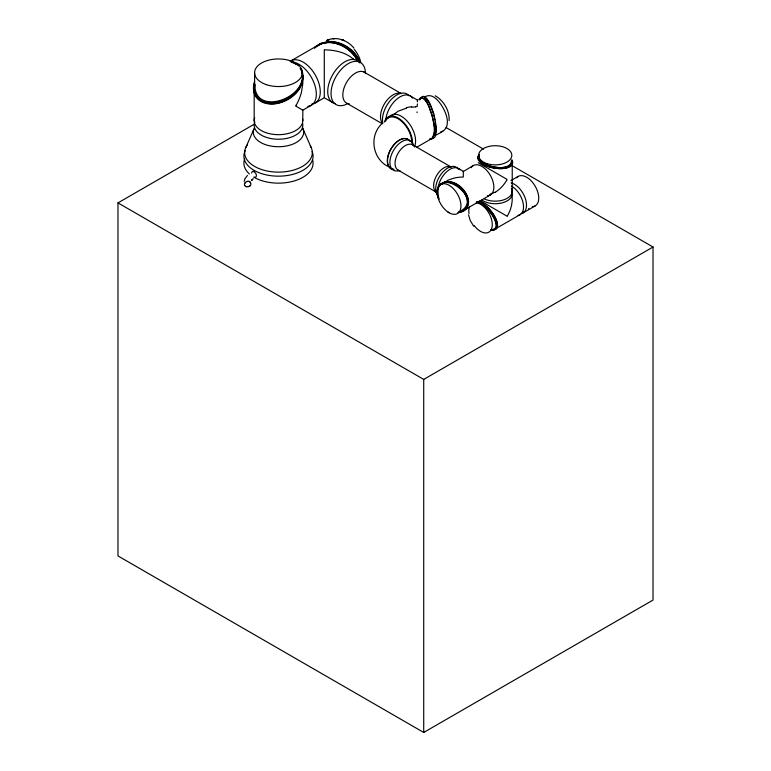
<?xml version="1.0" encoding="UTF-8"?>
<svg xmlns="http://www.w3.org/2000/svg" width="771" height="771" viewBox="0 0 771 771"><rect width="100%" height="100%" fill="white"/><g stroke="black" fill="none" stroke-linecap="round" stroke-linejoin="round"><path stroke-width="1.16" d="M254.17 120.633L254.17 91.903M324.292 97.464L324.292 50.144M463.332 171.519L473.317 165.514M417.4 101.888L417.41 100.047L410.153 95.855M417.381 103.96L417.15 106.465L415.511 106.87M301.953 72.445C307.899 98.168 254.151 117.317 254.854 84.27M435.866 129.817L435.268 121.914M253.486 88.887L254.613 82.545M511.501 160.754C514.527 175.229 473.375 167.529 479.186 155.848M449.108 120.604C449.734 110.725 443.701 100.635 435.22 95.768M435.817 130.53L435.654 131.851M477.904 158.142L477.991 157.371A18.157 7.71 10.6 0 1 479.331 155.328M512.551 163.818L512.551 162.247A17.116 7.267 10.6 0 0 511.838 160.628M512.551 162.874L512.551 161.303A17.116 7.267 10.6 0 0 511.838 159.684M511.665 204.884L510.575 208.902A32.189 26.281 -60 0 1 509.448 211.871L507.328 216.15M435.422 133.017L435.548 132.448M254.729 84.396L254.237 90.246M244.195 181.349L244.995 178.66L247.443 175.431M301.451 92.154L302.752 84.135A32.739 26.725 -60 0 0 302.81 82.092L302.627 78.787M254.613 81.119C252.801 86.593 252.849 93.262 256.666 97.907A23.458 17.637 -23.7 0 0 266.352 103.507C274.678 105.222 283.429 102.688 290.378 98.023A28.19 21.193 -23.7 0 0 299.958 88.029L302.502 81.822L302.858 75.548M420.32 99.575C420.494 96.77 423.819 95.045 425.746 97.493A24.884 7.363 77.3 0 1 430.314 104.268L433.9 113.935L436.184 126.319A19.208 5.686 77.3 0 1 436.184 132.535L434.969 136.987L433.263 138.356M245.795 147.531L254.054 128.718M419.183 100.008C422.71 94.496 427.356 103.015 428.724 106.292M418.884 99.555L421.024 97.31L423.963 98.524A24.884 7.363 77.3 0 1 428.531 105.299L432.107 114.966L434.401 127.35A19.208 5.686 77.3 0 1 434.401 133.566L432.685 138.684L430.054 139.194M296.247 105.068L295.881 105.723M479.099 155.636C476.632 166.073 510.71 173.909 511.501 160.541M506.952 179.99L504.783 183.257A29.365 23.978 -60 0 1 495.242 192.297M244.773 183.402L245.39 182.66M251.442 180.501L253.245 178.776M382.349 123.273C369.078 135.098 371.969 157.795 387.505 166.247M314.452 48.284C327.974 35.399 351.219 46.27 357.831 61.555M392.439 115.332L398.231 111.159L406.606 108.113M442.342 184.124L442.92 183.565M314.761 47.301L319.782 43.928L328.427 42.328A28.402 21.328 36.5 0 1 341.823 45.614C348.665 48.958 354.67 54.413 357.792 61.439M316.322 46.395L321.353 43.022L329.988 41.432A28.402 21.328 36.5 0 1 343.384 44.708C350.863 48.361 357.426 54.587 360.124 62.586M424.137 97.445C432.464 91.103 440.549 102.938 443.913 109.521C446.168 114.118 448.028 119.283 447.18 124.478C446.505 130.752 439.643 132.911 435.066 135.648M443.537 183.026L448.202 180.125L453.348 178.284A32.758 26.744 0 0 1 463.294 177.051L463.332 171.393M316.65 46.665C331.144 34.83 354.467 46.588 359.787 62.894M496.389 228.717L495.04 229.498A17.126 7.218 49.3 0 1 491.252 229.295M441.725 183.845C456.615 173.754 480.979 204.701 460.229 211.533M416.542 147.357L431.933 138.472C437.543 128.95 432.271 116.354 428.907 106.687M463.072 211.225L465.125 209.934A17.116 11.96 46.8 0 0 465.183 191.989L462.957 189.126A18.128 12.673 46.8 0 0 443.778 182.37L441.532 183.652A17.116 11.96 46.8 0 0 439.807 185.464M493.633 229.324C498.615 228.91 497.507 222.568 495.984 219.427C492.496 211.803 486.549 204.633 478.55 201.607M249.862 185.666L250.642 185.04A2.612 1.764 49.8 0 0 250.556 183.016M317.941 45.287L290.696 61.005A24.325 14.042 60 0 1 316.582 77.447A24.325 14.042 60 0 1 311.792 104.095M511.597 165.36L653.027 247.019L653.027 600.06L423.722 732.45L117.973 555.93L117.973 202.889L254.517 124.054M302.81 120.633L302.81 110.176L311.513 105.145M315.464 102.871L324.292 97.772L332.658 102.601M511.048 180.53L518.179 176.414M463.776 210.338L490.337 195.005M495.493 228.833L520.001 214.685M522.979 212.96L535.209 205.905M117.973 202.889L423.722 379.409L653.027 247.019M495.204 192.191L489.893 194.282M246.759 181.715L247.693 181.33M442.766 182.929L440.54 184.221A17.116 11.96 46.8 0 0 438.776 199.13M464.065 210.656L461.896 211.803A18.128 12.673 46.8 0 1 457.897 212.555M431.933 138.472L430.006 138.549M442.805 131.176L440.79 131.831M329.207 39.572L326.779 40.516C336.146 35.794 347.567 40.314 353.899 48.004M326.779 40.516L328.822 39.716M248.108 186.466L246.951 186.755M247.809 181.301L247.867 181.291A2.486 2.274 -74.2 0 1 249.65 181.59M458.976 211.88C488.544 198.417 429.717 160.744 439.027 199.178M411.743 107.208L415.434 106.88M333.988 38.617L333.043 38.695L334.816 38.56M324.418 49.836C334.209 49.932 344.454 52.052 352.308 58.172M291.717 62.403L292.691 62.73M293.626 63.097L294.532 63.521M506.894 179.286L478.193 162.71M506.971 216.131L479.938 200.518M295.842 106.157L302.81 110.176M446.081 127.533L483.513 149.15M458.456 168.464L463.332 171.345M412.533 144.755L451.247 167.105A14.591 8.423 -60 0 0 436.646 175.528A14.591 8.423 -60 0 0 436.646 192.384L398.019 170.083M363.864 71.973L401.344 93.638A17.829 10.293 -60 0 0 384.758 103.304A17.829 10.293 -60 0 0 382.618 123.553M346.989 103.362L382.108 123.659M425.12 98.023L428.801 102.398M295.389 63.983L296.218 64.494M448.009 212.073L449.069 212.748M245.438 186.303L244.735 185.425M352.742 58.529L353.272 58.991M353.475 59.174L354.082 59.762M249.939 181.956L250.681 182.987M473.693 226.231L470.194 220.4L468.527 214.868M300.141 68.368L300.613 69.13M300.912 68.667C304.314 74.17 303.157 81.283 299.958 86.593A28.19 21.193 -23.7 0 1 290.378 96.597C283.429 101.252 274.678 103.796 266.352 102.08A23.458 17.637 -23.7 0 1 256.666 96.481L254.7 93.272L253.63 89.503M429.168 103.092L429.543 103.815M429.91 104.567L430.266 105.348M301.037 69.93L301.394 70.749M302.463 127.678L311.185 147.531M301.798 71.78L302.444 73.602M301.895 72.233L302.434 74.026M433.745 115.168L434.246 117.076M434.478 118.04L434.902 119.968M254.363 91.19C262.824 117.211 305.567 98.206 302.618 74.951M417.41 100.047L417.41 100.644M512.233 163.009L512.233 191.333M423.722 379.409L423.722 732.45M254.584 72.753L254.584 87.229M528.858 208.681A17.029 9.83 60 0 1 528.511 208.681M523.48 211.784A17.029 9.83 60 0 1 523.133 211.784M516.618 177.735A17.029 9.83 60 0 1 535.633 186.996A17.029 9.83 60 0 1 532.221 206.695M511.154 182.939A17.029 9.83 60 0 1 525.417 198.754A17.029 9.83 60 0 1 521.051 213.654M511.424 188.355A17.029 9.83 0 0 1 504.706 199.496A17.029 9.83 0 0 1 484.294 198.879M511.645 191.343A17.029 9.83 0 0 1 502.885 202.667A17.029 9.83 0 0 1 481.894 200.026M496.379 228.698A18.176 7.662 49.3 0 0 492.515 213.037L490.289 210.175A17.126 7.218 49.3 0 0 478.589 201.453M491.31 230.134A17.126 7.218 49.3 0 0 494.066 230.076L495.406 229.286A18.176 7.662 49.3 0 0 491.532 213.596L489.306 210.743A17.126 7.218 49.3 0 0 476.555 201.751M476.208 202.706A16.605 9.589 60 0 1 492.216 225.922A16.605 9.589 60 0 1 474.107 225.45M468.99 213.606A16.605 9.589 60 0 1 469.616 206.512M491.098 229.459A16.316 6.881 49.3 0 0 493.604 229.382A17.376 7.324 49.3 0 0 488.024 209.751A16.316 6.881 49.3 0 0 476.719 202.253M511.481 186.042A17.029 9.83 60 0 1 523.027 202.628A17.029 9.83 60 0 1 518.073 215.379M511.684 194.369A21.819 17.829 -59.9 0 1 511.53 204.864M471.139 167.702A17.029 9.83 60 0 1 490.337 175.345A17.029 9.83 60 0 1 487.359 195.795M512.532 162.864A18.157 7.71 10.6 0 1 497.083 167.442L493.498 166.941A17.116 7.267 10.6 0 1 477.972 157.988M479.331 154.383A18.157 7.71 10.6 0 0 478.01 156.426L477.991 158.932A17.116 7.267 10.6 0 0 493.498 167.895L497.083 168.396A18.157 7.71 10.6 0 0 512.532 163.818M464.142 210.522A17.116 11.96 46.8 0 0 464.19 192.557L461.954 189.705A18.128 12.673 46.8 0 0 442.776 182.949M462.879 211.206A18.128 12.673 46.8 0 1 458.89 211.986M437.967 188.905A17.02 9.83 -60 0 1 447.026 171.422A17.02 9.83 -60 0 1 460.017 169.774M437.62 195.294A17.02 9.83 -60 0 1 441.59 173.533A17.02 9.83 -60 0 1 458.292 169.157M393.817 169.514A17.02 9.83 -60 0 1 390.377 149.844A17.02 9.83 -60 0 1 409.391 140.544M388.526 117.838A20.268 11.7 60 0 1 407.184 121.124A20.268 11.7 60 0 1 414.596 146.548M384.382 122.069A20.268 11.7 60 0 1 400.139 119.312A20.268 11.7 60 0 1 412.504 142.818M385.5 121.23A19.304 11.141 60 0 1 401.065 120.835A19.304 11.141 60 0 1 411.753 143.088M393.836 169.292A16.837 9.724 -60 0 1 391.07 148.957A16.837 9.724 -60 0 1 410.018 141.546M400.033 170.748A14.591 8.423 -60 0 1 398.424 152.658A14.591 8.423 -60 0 1 414.663 146.943M399.378 170.545A17.02 9.83 -60 0 1 389.924 161.428A17.02 9.83 -60 0 1 401.065 142.124A17.02 9.83 -60 0 1 413.69 145.729M293.443 62.191A24.325 14.042 60 0 1 314.732 84.877A24.325 14.042 60 0 1 307.841 106.369M354.111 49.257A18.909 11.825 55.5 0 1 360.732 62.48M335.346 103.632A24.325 14.042 -60 0 1 332.841 74.459A24.325 14.042 -60 0 1 359.325 62.432M385.779 119.939A20.258 11.7 -60 0 1 397.152 98.861A20.258 11.7 -60 0 1 412.552 98.139M382.782 123.138A20.258 11.7 -60 0 1 391.408 99.305A20.258 11.7 -60 0 1 408.958 95.787M349.379 103.94A17.839 10.293 -60 0 1 346.198 83.066A17.839 10.293 -60 0 1 366.042 73.669M430.623 106.167A25.78 7.633 77.3 0 1 433.196 113.308M434.584 135.253A23.959 7.093 77.3 0 1 434.381 135.59M406.442 107.651A37.933 30.724 -0.5 0 1 411.656 106.726M417.015 112.662A37.943 1.041 -86.1 0 1 417.082 111.882M346.69 104.181A24.325 14.042 -60 0 1 331.048 92.838A24.325 14.042 -60 0 1 347.721 63.964A24.325 14.042 -60 0 1 365.367 71.838M290.137 61.545A23.458 17.637 -23.7 0 1 298.57 65.795M301.49 92.163A46.559 38.049 -60 0 1 296.295 105.01M302.685 119.177A24.325 14.042 0 0 1 277.242 134.655A24.325 14.042 0 0 1 254.681 117.751M250.546 185.618A2.573 0.867 -17.1 0 1 248.002 186.784M246.951 186.659A2.824 2.38 -59.7 0 1 245.409 186.341M244.619 185.454A3.084 2.602 2.8 0 1 244.812 183.421M245.13 182.621A2.862 1.349 -29.9 0 1 246.73 181.522M249.631 181.725A3.151 2.997 89 0 1 249.92 181.975M254.035 171.817A3.229 2.024 55.3 0 1 256.406 175.595A3.229 2.024 55.3 0 1 254.025 177.079M251.654 173.012A3.238 2.024 65.2 0 1 253.987 171.557M312.11 151.501A34.589 19.969 0 0 1 277.859 176.164A34.589 19.969 0 0 1 245.188 150.788M312.727 160.329A34.589 19.969 0 0 1 293.973 181.031A34.589 19.969 0 0 1 254.025 177.291M249.39 173.967A34.589 19.969 0 0 1 244.686 158.922M310.202 145.767A33.847 19.545 0 0 1 277.57 172.126A33.847 19.545 0 0 1 247.462 144.775M302.675 128.073A25.212 14.553 0 0 1 279.391 146.721A25.212 14.553 0 0 1 253.852 129.075M302.618 123.408A24.325 14.042 0 0 1 277.155 139.214A24.325 14.042 0 0 1 254.854 121.895M252.493 179.344L251.866 179.971L252.522 179.373M343.538 40.343L341.746 39.639L344.136 40.584L343.538 40.343M486.896 163.606A16.605 9.589 0 0 0 511.819 155.308A16.605 9.589 0 0 0 486.896 147.001A16.605 9.589 0 0 0 486.896 163.606M437.321 194.388A16.817 9.715 60 0 0 456.567 213.991A16.817 9.715 60 0 0 453.309 188.625A16.817 9.715 60 0 0 437.321 194.388M266.535 84.704A23.911 13.801 0 0 0 302.396 72.753A23.911 13.801 0 0 0 266.535 60.803A23.911 13.801 0 0 0 266.535 84.704"/></g></svg>
